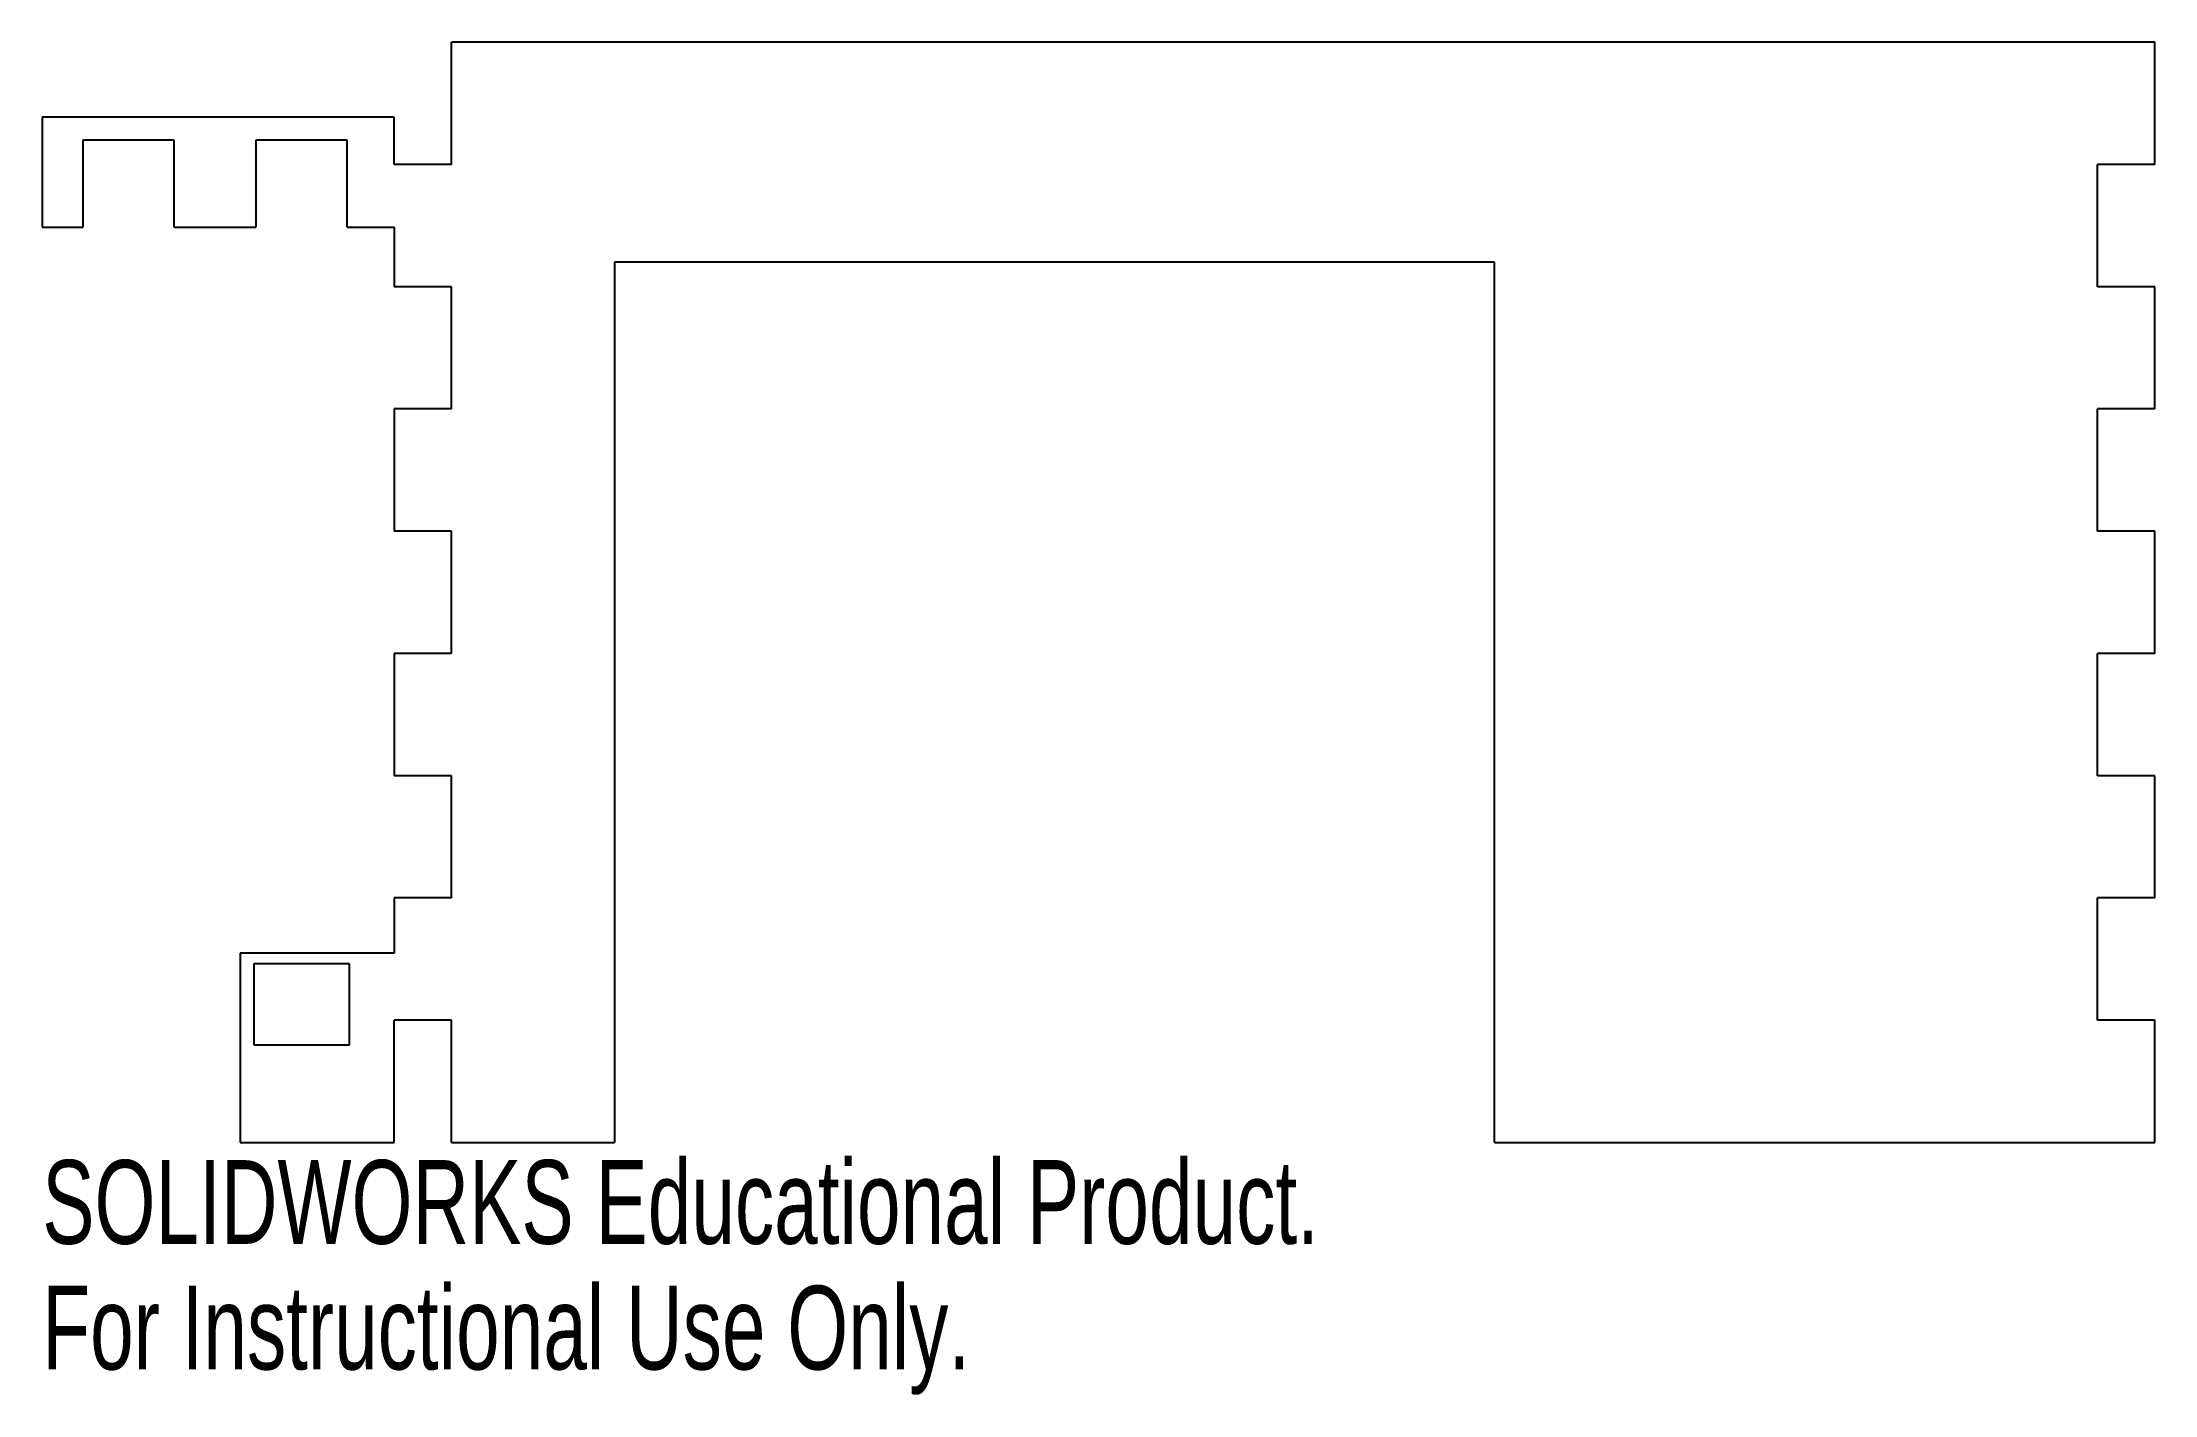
# Model space of a CAD drawing. Header units: inches. Extents: x -1.2 to 3.6, y 2.65 to 5.73.
import ezdxf

# ---------------------------------------------------------------- set-up
doc = ezdxf.new("R2010")
doc.units = ezdxf.units.IN
doc.header["$MEASUREMENT"] = 0
doc.styles.add('SLDTEXTSTYLE0', font='TXT', dxfattribs={"width": 0.7})

msp = doc.modelspace()

# ---------------------------------------------------------------- linework, layer by layer
at = {"color": 7, "linetype": 'Continuous', "lineweight": 25}
for p, q in [((3.604, 5.7273), (-0.266, 5.7273)), ((-0.266, 5.4495), (-0.266, 5.7273)), ((3.604, 5.4495), (3.604, 5.7273)), ((-0.396, 5.5571), (-1.196, 5.5571)), ((-1.196, 5.5571), (-1.196, 5.3071)), ((-0.396, 5.4495), (-0.396, 5.5571)), ((-1.104, 5.5046), (-1.104, 5.3071)), ((-0.8959, 5.5046), (-1.104, 5.5046)), ((-0.8959, 5.3071), (-0.8959, 5.5046)), ((-0.711, 5.5046), (-0.711, 5.3071)), ((-0.5029, 5.5046), (-0.711, 5.5046)), ((-0.5029, 5.3071), (-0.5029, 5.5046)), ((-0.266, 5.4495), (-0.396, 5.4495)), ((3.474, 5.1717), (3.474, 5.4495)), ((3.604, 5.4495), (3.474, 5.4495)), ((-1.196, 5.3071), (-1.104, 5.3071)), ((-0.8959, 5.3071), (-0.711, 5.3071)), ((-0.5029, 5.3071), (-0.396, 5.3071)), ((-0.396, 5.3071), (-0.396, 5.1717)), ((0.104, 5.2273), (0.104, 3.2273)), ((2.104, 5.2273), (0.104, 5.2273)), ((2.104, 3.2273), (2.104, 5.2273)), ((-0.266, 5.1717), (-0.396, 5.1717)), ((-0.266, 4.894), (-0.266, 5.1717)), ((3.604, 5.1717), (3.474, 5.1717)), ((3.604, 4.894), (3.604, 5.1717)), ((-0.266, 4.894), (-0.396, 4.894)), ((-0.396, 4.894), (-0.396, 4.6162)), ((3.474, 4.6162), (3.474, 4.894)), ((3.604, 4.894), (3.474, 4.894)), ((-0.266, 4.6162), (-0.396, 4.6162)), ((-0.266, 4.3384), (-0.266, 4.6162)), ((3.604, 4.6162), (3.474, 4.6162)), ((3.604, 4.3384), (3.604, 4.6162)), ((-0.266, 4.3384), (-0.396, 4.3384)), ((-0.396, 4.3384), (-0.396, 4.0606)), ((3.474, 4.0606), (3.474, 4.3384)), ((3.604, 4.3384), (3.474, 4.3384)), ((-0.266, 4.0606), (-0.396, 4.0606)), ((-0.266, 3.7828), (-0.266, 4.0606)), ((3.604, 4.0606), (3.474, 4.0606)), ((3.604, 3.7828), (3.604, 4.0606)), ((-0.266, 3.7828), (-0.396, 3.7828)), ((-0.396, 3.7828), (-0.396, 3.6573)), ((3.474, 3.5051), (3.474, 3.7828)), ((3.604, 3.7828), (3.474, 3.7828)), ((-0.396, 3.6573), (-0.746, 3.6573)), ((-0.746, 3.6573), (-0.746, 3.2273)), ((-0.7153, 3.633), (-0.7153, 3.4492)), ((-0.4978, 3.633), (-0.7153, 3.633)), ((-0.4978, 3.4492), (-0.4978, 3.633)), ((-0.396, 3.2273), (-0.396, 3.5051)), ((-0.266, 3.5051), (-0.396, 3.5051)), ((-0.266, 3.2273), (-0.266, 3.5051)), ((3.604, 3.5051), (3.474, 3.5051)), ((3.604, 3.2273), (3.604, 3.5051)), ((-0.7153, 3.4492), (-0.4978, 3.4492)), ((-0.746, 3.2273), (-0.396, 3.2273)), ((-0.266, 3.2273), (0.104, 3.2273)), ((2.104, 3.2273), (3.604, 3.2273))]:
    msp.add_line(p, q, dxfattribs=at)

# ---------------------------------------------------------------- texts
at = {"color": 7, "linetype": 'Continuous', "char_height": 0.1903, "attachment_point": 1, "style": 'SLDTEXTSTYLE0'}
for s, insert in [('SOLIDWORKS Educational Product.', (-1.196, 3.1872)), ('For Instructional Use Only.', (-1.196, 2.9017))]:
    msp.add_mtext(s, dxfattribs=dict(at, insert=insert))

doc.saveas('drawing.dxf')
